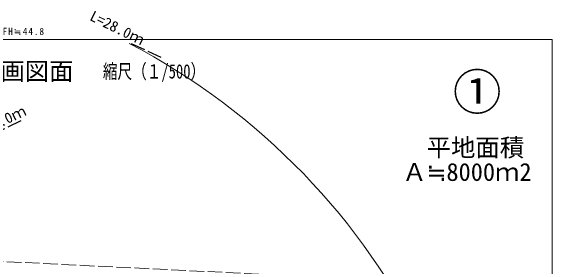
# Model space of a CAD drawing. Units: millimetres on the paper. Extents: x -6 to 420, y -39 to 310.
# Drawn here: x 197.9 to 419.9, y 203.4 to 308.1 of the extents above; entities that cross this region are included whole.
import ezdxf
from ezdxf.enums import TextEntityAlignment as Align

# ---------------------------------------------------------------- set-up
doc = ezdxf.new("R2010")
doc.units = ezdxf.units.MM
doc.linetypes.add('DASHED', pattern=[7.5, 6, -1.5])
for name, color, linetype, lineweight in [('③．地下', 7, 'Continuous', 9), ('⑦．防火', 1, 'Continuous', 9), ('造成地', 7, 'Continuous', 9)]:
    doc.layers.add(name, color=color, linetype=linetype, lineweight=lineweight)
doc.styles.add('ＭＳ ゴシック', font='')
doc.styles.get('ＭＳ ゴシック').set_extended_font_data('MS Gothic')

msp = doc.modelspace()

# ---------------------------------------------------------------- linework, layer by layer
at = {"layer": '③．地下', "linetype": 'DASHED', "lineweight": 25}
for p, q in [((247.232, 294.744), (260.045, 288.76)), ((169.643, 247.64), (202.558, 263.309))]:
    msp.add_line(p, q, dxfattribs=at)
at = {"layer": '⑦．防火', "color": 5}
msp.add_arc((116.479, 46.747), 280, 349.8956, 62.33786, dxfattribs=at)
at = {"layer": '造成地'}
for p, q in [((0.989, 296.287), (419.911, 296.287)), ((419.911, 296.287), (419.911, -0.13))]:
    msp.add_line(p, q, dxfattribs=at)
at = {"layer": '造成地', "linetype": 'DASHED'}
msp.add_line((68.872, 211.475), (299.656, 200.099), dxfattribs=at)

# ---------------------------------------------------------------- texts
at = {"layer": '③．地下', "color": 1, "style": 'ＭＳ ゴシック'}
for s, rotation, p in [('L=28.0ｍ', 333.81, (229.295, 303.225)), ('L=18.0ｍ', 25.46, (183.601, 254.025))]:
    msp.add_text(s, height=4.399, rotation=rotation, dxfattribs=at).set_placement(p, align=Align.BOTTOM_LEFT)
at = {"layer": '③．地下', "insert": (182.902, 297.853), "char_height": 2.933, "attachment_point": 7, "rotation": 0.002, "style": 'ＭＳ ゴシック'}
msp.add_mtext('\\T1.2;\\W0.95;管底\\~FH≒44.8', dxfattribs=at)
at = {"layer": '造成地', "style": 'ＭＳ ゴシック'}
msp.add_text('土地利用計画図面', height=7.331, rotation=0.002, dxfattribs=at).set_placement((143.585, 277.444), align=Align.BOTTOM_LEFT)
at = {"layer": '造成地', "style": 'ＭＳ ゴシック', "width": 0.75}
msp.add_text('縮尺（１/500）', height=5.865, rotation=0.002, dxfattribs=at).set_placement((235.627, 278.576), align=Align.BOTTOM_LEFT)
at = {"layer": '造成地', "color": 1, "style": 'ＭＳ ゴシック'}
for s, height, p in [('①', 14.66, (379.158, 263.088)), ('\u3000平地面積', 7.331, (358.432, 246.14)), ('Ａ≒8000ｍ2', 7.331, (358.433, 236.14))]:
    msp.add_text(s, height=height, rotation=0.002, dxfattribs=at).set_placement(p, align=Align.BOTTOM_LEFT)

doc.saveas('drawing.dxf')
